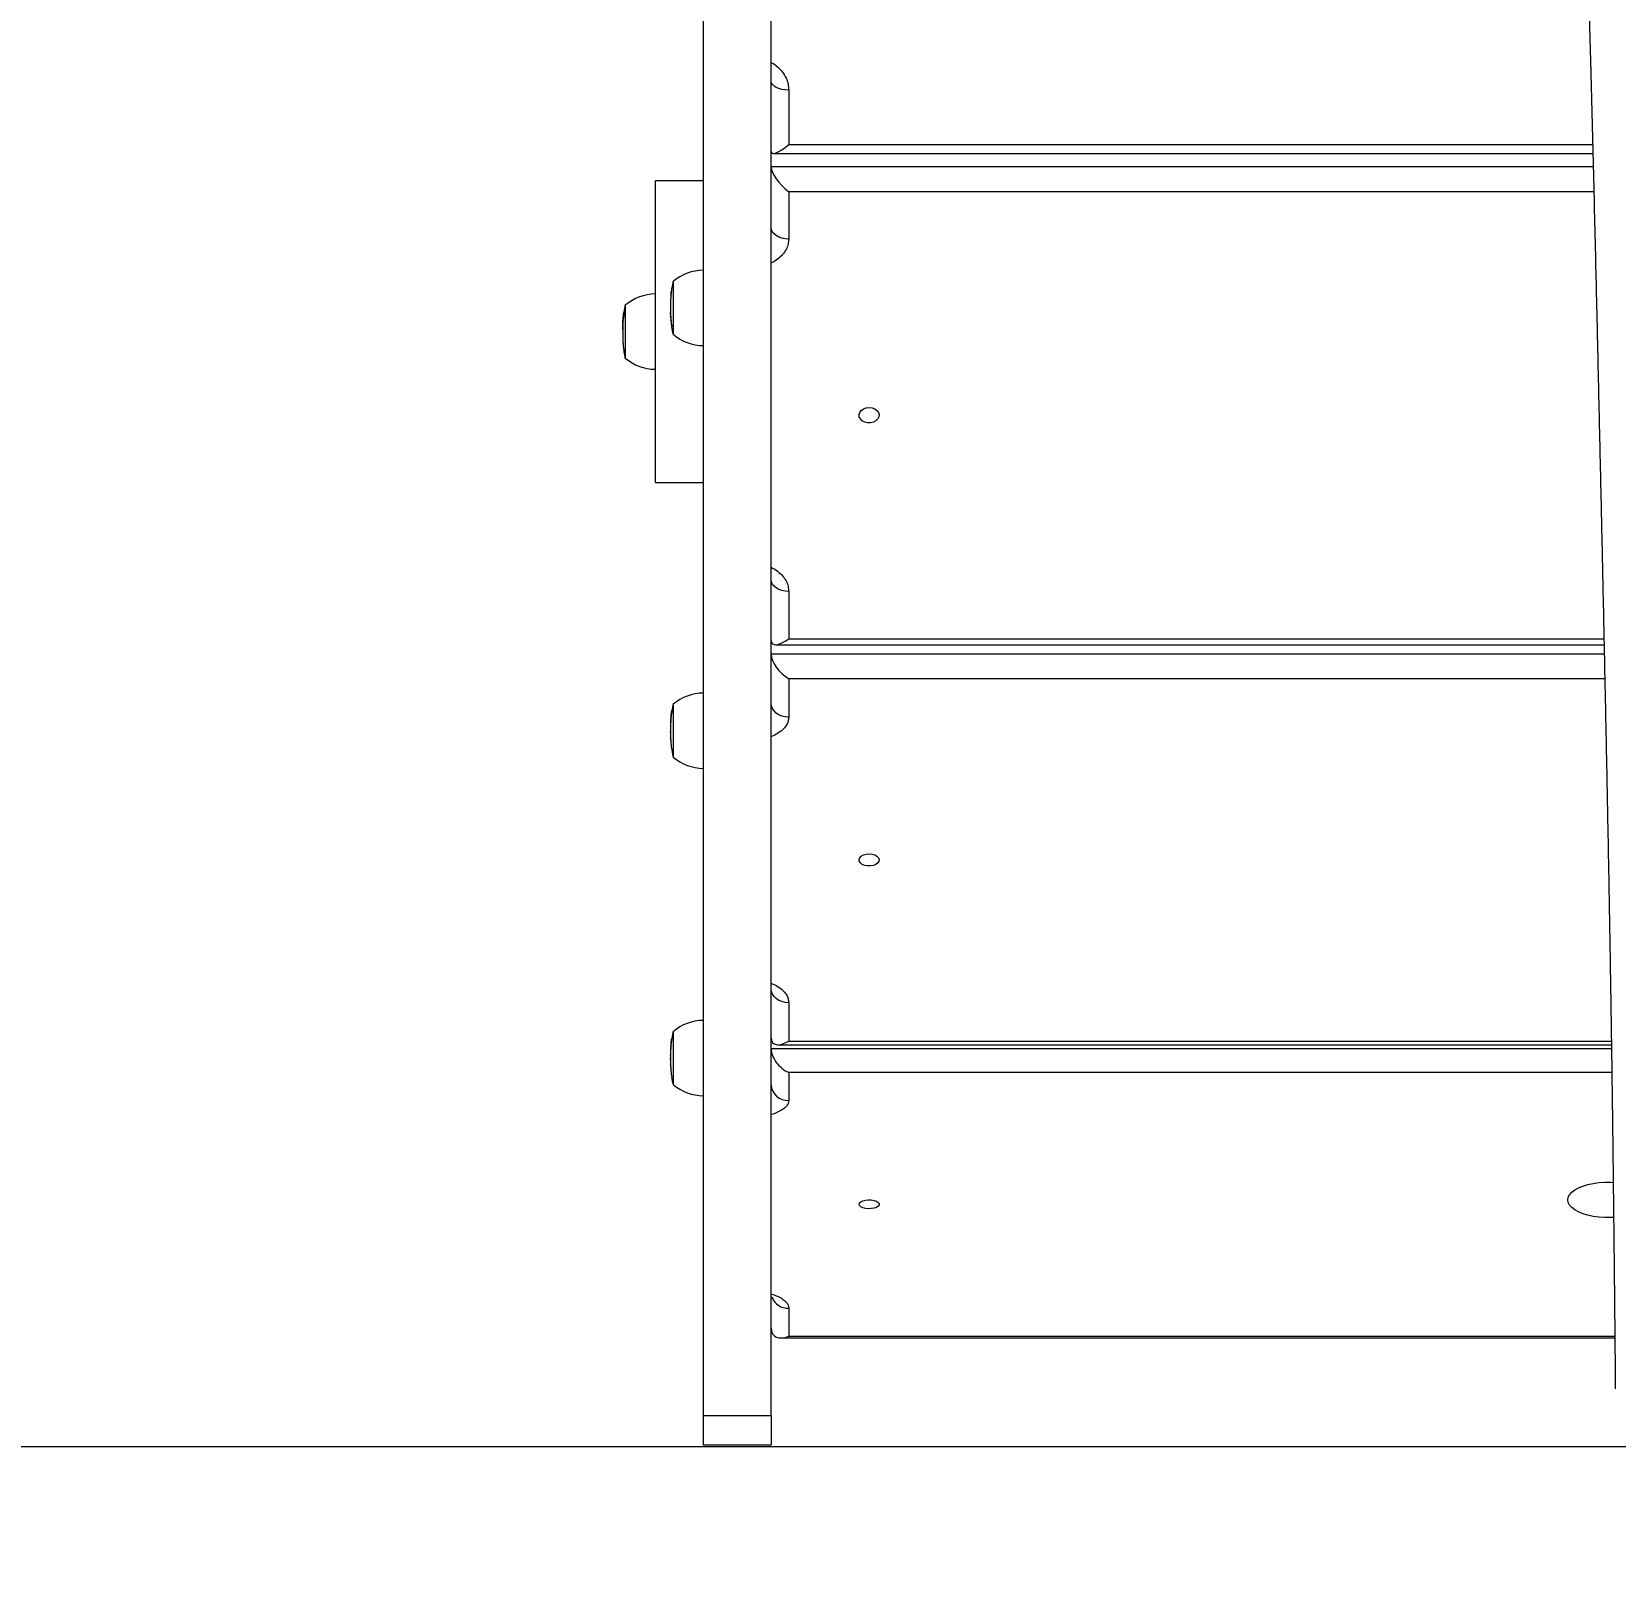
# Model space of a CAD drawing. Header units: millimetres. Extents: x -5431 to 4449, y -5103 to 3731.
# Drawn here: x 1847 to 2478, y -2326 to -1706 of the extents above; entities that cross this region are included whole.
import ezdxf

# ---------------------------------------------------------------- set-up
doc = ezdxf.new("R2010")
doc.units = ezdxf.units.MM
for name, color, linetype in [('DIKOM_ОБЪЕКТ', 7, 'Continuous'), ('DIKOM_РАЗМЕР_ЗОНА', 7, 'Continuous'), ('DIKOM_РАЗМЕР_ОБЪЕКТА', 7, 'Continuous')]:
    doc.layers.add(name, color=color, linetype=linetype)
doc.styles.add('style1', font='arial.ttf', dxfattribs={"width": 0.8})
doc.dimstyles.new('1-50', dxfattribs={"dimtxt": 300, "dimasz": 200, "dimexe": 100, "dimexo": 0, "dimgap": 100, "dimtad": 1, "dimtxsty": 'style1', "dimcen": 200, "dimclrd": 7, "dimclre": 7, "dimclrt": 7, "dimadec": 1, "dimazin": 2, "dimtfac": 1, "dimtmove": 0, "dimatfit": 2, "dimfxl": 0, "dimlwd": 25, "dimlwe": 18, "dimarcsym": 0})

# ---------------------------------------------------------------- blocks, each defined once
blk = doc.blocks.new('*D9')
at = {"layer": 'Defpoints', "color": 0, "transparency": 16777216}
for p in [(-2301.14, -310.64), (2948.86, -310.64), (2948.86, -3470.16)]:
    blk.add_point(p, dxfattribs=at)
at = {"layer": 'DIKOM_РАЗМЕР_ОБЪЕКТА', "color": 7, "lineweight": 18, "transparency": 16777216}
for p, q in [((-2301.14, -310.64), (-2301.14, -3570.16)), ((2948.86, -310.64), (2948.86, -3570.16))]:
    blk.add_line(p, q, dxfattribs=at)
at = {"layer": 'DIKOM_РАЗМЕР_ОБЪЕКТА', "color": 7, "lineweight": 25, "transparency": 16777216}
blk.add_line((-2101.14, -3470.16), (2748.86, -3470.16), dxfattribs=at)
at = {"layer": 'DIKOM_РАЗМЕР_ОБЪЕКТА', "color": 7, "transparency": 16777216}
for points in [[(-2101.14, -3436.83), (-2101.14, -3503.5), (-2301.14, -3470.16)], [(2748.86, -3436.83), (2748.86, -3503.5), (2948.86, -3470.16)]]:
    blk.add_solid(points, dxfattribs=at)
at = {"layer": 'DIKOM_РАЗМЕР_ОБЪЕКТА', "color": 7, "transparency": 16777216, "insert": (1517.74, -3216.99), "char_height": 300, "attachment_point": 5, "style": 'style1'}
blk.add_mtext('5250', dxfattribs=at)
blk = doc.blocks.new('*D10')
at = {"layer": 'Defpoints', "color": 0, "transparency": 16777216}
for p in [(-3301.14, 2230.48), (-72.64, 2230.48), (2787.86, -2269.52)]:
    blk.add_point(p, dxfattribs=at)
at = {"layer": 'DIKOM_РАЗМЕР_ОБЪЕКТА', "color": 7, "lineweight": 18, "transparency": 16777216}
for p, q in [((-72.64, 2230.48), (-3401.14, 2230.48)), ((2787.86, -2269.52), (-3401.14, -2269.52))]:
    blk.add_line(p, q, dxfattribs=at)
at = {"layer": 'DIKOM_РАЗМЕР_ОБЪЕКТА', "color": 7, "lineweight": 25, "transparency": 16777216}
blk.add_line((-3301.14, -2069.52), (-3301.14, 2030.48), dxfattribs=at)
at = {"layer": 'DIKOM_РАЗМЕР_ОБЪЕКТА', "color": 7, "transparency": 16777216}
for points in [[(-3334.47, 2030.48), (-3267.81, 2030.48), (-3301.14, 2230.48)], [(-3334.47, -2069.52), (-3267.81, -2069.52), (-3301.14, -2269.52)]]:
    blk.add_solid(points, dxfattribs=at)
at = {"layer": 'DIKOM_РАЗМЕР_ОБЪЕКТА', "color": 7, "transparency": 16777216, "insert": (-3554.31, -459.07), "char_height": 300, "attachment_point": 5, "rotation": 90, "style": 'style1'}
blk.add_mtext('4500', dxfattribs=at)
blk = doc.blocks.new('*D11')
at = {"layer": 'Defpoints', "color": 0, "transparency": 16777216}
for p in [(-4301.14, -282.06), (4448.86, -282.06), (4448.86, -5003.05)]:
    blk.add_point(p, dxfattribs=at)
at = {"layer": 'DIKOM_РАЗМЕР_ЗОНА', "color": 7, "lineweight": 18, "transparency": 16777216}
for p, q in [((-4301.14, -282.06), (-4301.14, -5103.05)), ((4448.86, -282.06), (4448.86, -5103.05))]:
    blk.add_line(p, q, dxfattribs=at)
at = {"layer": 'DIKOM_РАЗМЕР_ЗОНА', "color": 7, "lineweight": 25, "transparency": 16777216}
blk.add_line((-4101.14, -5003.05), (4248.86, -5003.05), dxfattribs=at)
at = {"layer": 'DIKOM_РАЗМЕР_ЗОНА', "color": 7, "transparency": 16777216}
for points in [[(-4101.14, -4969.72), (-4101.14, -5036.38), (-4301.14, -5003.05)], [(4248.86, -4969.72), (4248.86, -5036.38), (4448.86, -5003.05)]]:
    blk.add_solid(points, dxfattribs=at)
at = {"layer": 'DIKOM_РАЗМЕР_ЗОНА', "color": 7, "transparency": 16777216, "insert": (1526.36, -4749.88), "char_height": 300, "attachment_point": 5, "style": 'style1'}
blk.add_mtext('8750', dxfattribs=at)

msp = doc.modelspace()

# ---------------------------------------------------------------- linework, layer by layer
at = {"layer": 'DIKOM_ОБЪЕКТ', "color": 7, "linetype": 'Continuous', "lineweight": 15}
for p, q in [((2114.859, -1055.664), (2114.859, -2257.2)), ((2141.859, -2257.2), (2141.859, -1055.664)), ((2148.859, -1729.475), (2148.859, -1751.172)), ((2148.859, -1751.172), (2468.95, -1751.172)), ((2142.784, -1754.694), (2469.04, -1754.694)), ((2469.175, -1760.048), (2141.859, -1760.048)), ((2114.859, -1765.64), (2095.811, -1765.64)), ((2095.811, -1885.64), (2095.811, -1765.64)), ((2148.859, -1769.924), (2148.859, -1788.775)), ((2469.42, -1769.924), (2148.859, -1769.924)), ((2102.155, -1809.493), (2102.116, -1809.715)), ((2102.248, -1808.715), (2102.245, -1808.804)), ((2102.315, -1808.263), (2102.248, -1808.715)), ((2102.317, -1808.348), (2102.315, -1808.263)), ((2102.859, -1805.398), (2102.859, -1815.083)), ((2083.811, -1814.841), (2083.811, -1836.441)), ((2101.806, -1814.723), (2101.806, -1814.888)), ((2101.806, -1814.888), (2101.806, -1815.158)), ((2101.806, -1815.142), (2101.806, -1815.911)), ((2101.806, -1815.888), (2101.806, -1816.582)), ((2101.807, -1815.756), (2101.807, -1816.367)), ((2101.97, -1811.156), (2101.934, -1811.608)), ((2101.934, -1811.608), (2101.936, -1811.729)), ((2101.967, -1811.272), (2101.97, -1811.156)), ((2102.064, -1810.171), (2102.028, -1810.626)), ((2102.036, -1810.532), (2102.053, -1810.187)), ((2102.116, -1809.715), (2102.064, -1810.171)), ((2102.079, -1809.974), (2102.08, -1809.965)), ((2102.079, -1809.974), (2102.087, -1809.974)), ((2102.08, -1809.965), (2102.088, -1809.965)), ((2102.093, -1809.836), (2102.111, -1809.76)), ((2102.093, -1809.836), (2102.102, -1809.836)), ((2102.859, -1815.083), (2102.859, -1826.998)), ((2082.825, -1821.897), (2082.85, -1821.454)), ((2082.852, -1821.619), (2082.857, -1822.246)), ((2083.05, -1819.24), (2083.146, -1818.492)), ((2083.055, -1819.191), (2083.072, -1819.07)), ((2083.153, -1819.098), (2083.057, -1819.831)), ((2083.083, -1819.831), (2083.057, -1819.831)), ((2083.23, -1818.747), (2083.069, -1819.931)), ((2083.146, -1818.492), (2083.153, -1819.098)), ((2083.15, -1818.492), (2083.222, -1817.957)), ((2083.153, -1819.098), (2083.182, -1819.098)), ((2083.222, -1817.957), (2083.23, -1818.747)), ((2101.806, -1816.608), (2101.806, -1817.658)), ((2101.807, -1817.638), (2101.807, -1817.803)), ((2101.813, -1818.336), (2101.829, -1818.336)), ((2101.813, -1818.398), (2101.831, -1818.398)), ((2101.826, -1818.209), (2101.838, -1818.661)), ((2101.834, -1818.692), (2101.83, -1818.571)), ((2101.83, -1818.571), (2101.836, -1818.571)), ((2101.873, -1819.475), (2101.899, -1819.927)), ((2101.89, -1820.033), (2101.879, -1819.837)), ((2101.879, -1819.837), (2101.893, -1819.837)), ((2101.899, -1819.927), (2101.902, -1820.138)), ((2101.93, -1820.869), (2101.924, -1820.788)), ((2101.963, -1821.226), (2101.936, -1820.95)), ((2082.761, -1826.529), (2082.755, -1826.529)), ((2082.758, -1824.166), (2082.758, -1824.19)), ((2082.758, -1824.19), (2082.758, -1824.791)), ((2082.758, -1825.441), (2082.758, -1825.765)), ((2082.758, -1825.765), (2082.758, -1826.714)), ((2082.758, -1826.714), (2082.758, -1826.966)), ((2082.758, -1826.966), (2082.758, -1827.115)), ((2082.765, -1823.55), (2082.794, -1823.55)), ((2082.777, -1823.137), (2082.782, -1822.973)), ((2082.795, -1823.485), (2082.782, -1823.928)), ((2082.857, -1822.246), (2082.831, -1822.688)), ((2102.098, -1822.325), (2102.195, -1823.089)), ((2102.115, -1822.325), (2102.098, -1822.325)), ((2102.104, -1822.239), (2102.27, -1823.499)), ((2102.195, -1823.089), (2102.201, -1823.366)), ((2102.216, -1823.089), (2102.195, -1823.089)), ((2102.201, -1823.366), (2102.253, -1823.366)), ((2102.278, -1823.86), (2102.213, -1823.366)), ((2102.27, -1823.499), (2102.276, -1823.748)), ((2082.891, -1830.203), (2082.892, -1830.393)), ((2082.892, -1830.393), (2082.951, -1831.083)), ((2082.915, -1830.731), (2082.914, -1830.717)), ((2082.914, -1830.717), (2082.92, -1830.717)), ((2082.915, -1830.731), (2082.921, -1830.731)), ((2082.951, -1831.083), (2082.964, -1831.145)), ((2083.183, -1833.055), (2083.275, -1833.669)), ((2095.811, -1885.64), (2114.859, -1885.64)), ((2148.859, -1929.026), (2148.859, -1947.877)), ((2148.859, -1947.877), (2473.44, -1947.877)), ((2473.569, -1953.997), (2141.859, -1953.997)), ((2143.581, -1950.279), (2473.491, -1950.279)), ((2148.859, -1963.816), (2148.859, -1979.093)), ((2473.776, -1963.816), (2148.859, -1963.816)), ((2101.941, -1979.768), (2101.963, -1979.499)), ((2101.963, -1979.497), (2101.97, -1979.987)), ((2101.969, -1979.432), (2101.999, -1979.073)), ((2102.064, -1979.015), (2101.976, -1979.359)), ((2102.017, -1978.96), (2102.053, -1978.731)), ((2102.053, -1978.731), (2102.097, -1978.731)), ((2102.116, -1978.564), (2102.064, -1979.015)), ((2102.079, -1978.672), (2102.08, -1978.663)), ((2102.079, -1978.672), (2102.104, -1978.672)), ((2102.08, -1978.663), (2102.105, -1978.663)), ((2102.093, -1978.373), (2102.231, -1977.085)), ((2102.237, -1977.03), (2102.116, -1978.564)), ((2102.238, -1977.021), (2102.237, -1977.03)), ((2102.248, -1977.577), (2102.238, -1977.021)), ((2102.24, -1977.021), (2102.323, -1976.466)), ((2102.315, -1977.13), (2102.248, -1977.577)), ((2102.322, -1976.534), (2102.315, -1977.13)), ((2102.859, -1973.687), (2102.859, -1986.538)), ((2101.806, -1983.013), (2101.806, -1983.431)), ((2101.806, -1983.451), (2101.806, -1983.775)), ((2101.806, -1983.775), (2101.806, -1984.626)), ((2101.806, -1985.292), (2101.806, -1985.962)), ((2101.807, -1984.527), (2101.807, -1985.13)), ((2101.807, -1985.099), (2101.807, -1984.672)), ((2101.934, -1980.433), (2101.939, -1979.96)), ((2101.97, -1979.987), (2101.934, -1980.433)), ((2101.826, -1986.948), (2101.838, -1987.395)), ((2101.869, -1988.015), (2101.873, -1988.198)), ((2101.873, -1988.198), (2101.899, -1988.644)), ((2101.899, -1988.644), (2101.9, -1988.478)), ((2102.098, -1990.892), (2102.195, -1991.646)), ((2102.104, -1990.926), (2102.27, -1992.17)), ((2102.859, -1986.538), (2102.859, -1995.287)), ((2148.859, -2092.758), (2148.859, -2108.036)), ((2102.859, -2104.008), (2102.859, -2115.677)), ((2101.851, -2111.407), (2101.82, -2111.407)), ((2101.97, -2110.055), (2101.934, -2110.508)), ((2101.934, -2110.508), (2101.938, -2110.348)), ((2101.941, -2110.226), (2101.966, -2109.924)), ((2101.941, -2110.226), (2101.956, -2110.226)), ((2101.965, -2109.892), (2101.97, -2110.055)), ((2102.064, -2109.068), (2101.995, -2109.574)), ((2101.999, -2109.521), (2102.053, -2108.895)), ((2102.053, -2108.895), (2102.084, -2108.895)), ((2102.116, -2108.611), (2102.064, -2109.068)), ((2102.079, -2108.778), (2102.08, -2108.769)), ((2102.079, -2108.778), (2102.097, -2108.778)), ((2102.08, -2108.769), (2102.098, -2108.769)), ((2102.093, -2108.536), (2102.231, -2107.502)), ((2102.207, -2107.686), (2102.116, -2108.611)), ((2102.238, -2107.373), (2102.283, -2107.373)), ((2102.248, -2107.609), (2102.24, -2107.429)), ((2102.315, -2107.156), (2102.248, -2107.609)), ((2102.25, -2107.373), (2102.295, -2107.063)), ((2102.32, -2106.973), (2102.315, -2107.156)), ((2476.449, -2111.164), (2141.859, -2111.164)), ((2144.581, -2109.495), (2476.425, -2109.495)), ((2148.859, -2108.036), (2476.404, -2108.036)), ((2101.806, -2113.333), (2101.806, -2113.64)), ((2101.806, -2113.898), (2101.806, -2113.96)), ((2101.806, -2113.96), (2101.806, -2114.779)), ((2101.806, -2114.779), (2101.806, -2114.894)), ((2101.806, -2115.436), (2101.806, -2116.282)), ((2101.807, -2113.911), (2101.808, -2113.791)), ((2101.807, -2114.665), (2101.807, -2115.277)), ((2101.807, -2115.277), (2101.807, -2115.435)), ((2101.807, -2116.258), (2101.807, -2116.269)), ((2101.809, -2116.734), (2101.813, -2117.024)), ((2101.826, -2117.123), (2101.838, -2117.576)), ((2101.868, -2118.283), (2101.873, -2118.392)), ((2101.873, -2118.392), (2101.899, -2118.845)), ((2102.859, -2115.677), (2102.859, -2125.608)), ((2101.899, -2118.845), (2101.901, -2118.739)), ((2101.961, -2119.829), (2101.958, -2119.829)), ((2101.962, -2119.834), (2101.96, -2119.834)), ((2102.098, -2121.173), (2102.195, -2121.938)), ((2102.104, -2121.161), (2102.27, -2122.424)), ((2102.206, -2121.938), (2102.195, -2121.938)), ((2102.27, -2122.424), (2102.272, -2122.341)), ((2148.859, -2120.546), (2148.859, -2131.661)), ((2476.581, -2120.546), (2148.859, -2120.546)), ((2148.859, -2214.354), (2148.859, -2225.468)), ((2148.859, -2225.468), (2477.77, -2225.468)), ((2145.747, -2226.198), (2477.777, -2226.198)), ((2141.859, -2257.2), (2114.859, -2257.2)), ((2114.859, -2257.2), (2114.859, -2268.737)), ((2141.859, -2257.2), (2141.859, -2268.737)), ((2114.859, -2268.737), (2141.859, -2268.737))]:
    msp.add_line(p, q, dxfattribs=at)
at = {"layer": 'DIKOM_ОБЪЕКТ', "color": 7, "linetype": 'Continuous', "lineweight": 15, "flags": 128}
for points in [[(2148.859, -1729.475), (2147.493, -1729.408), (2146.18, -1729.21), (2144.97, -1728.889), (2143.909, -1728.456), (2143.039, -1727.929), (2142.392, -1727.328), (2141.994, -1726.676), (2141.859, -1725.997)], [(2148.859, -1788.775), (2147.493, -1788.687), (2146.18, -1788.425), (2144.97, -1788), (2143.909, -1787.428), (2143.039, -1786.732), (2142.392, -1785.937), (2141.994, -1785.074), (2141.859, -1784.177)], [(2082.91, -1830.669), (2082.91, -1830.679), (2082.911, -1830.689), (2082.912, -1830.699), (2082.913, -1830.709), (2082.914, -1830.719), (2082.915, -1830.729), (2082.916, -1830.739), (2082.916, -1830.749)], [(2180.859, -1855.885), (2182.038, -1856.018), (2183.112, -1856.409), (2183.987, -1857.02), (2184.583, -1857.799), (2184.848, -1858.675), (2184.759, -1859.572), (2184.323, -1860.409), (2183.58, -1861.112), (2182.595, -1861.618), (2181.455, -1861.883), (2180.263, -1861.883), (2179.124, -1861.618), (2178.139, -1861.112), (2177.395, -1860.409), (2176.959, -1859.572), (2176.87, -1858.675), (2177.136, -1857.799), (2177.732, -1857.02), (2178.606, -1856.409), (2179.68, -1856.018), (2180.859, -1855.885)], [(2148.859, -1929.026), (2147.493, -1928.938), (2146.18, -1928.676), (2144.97, -1928.251), (2143.909, -1927.679), (2143.039, -1926.983), (2142.392, -1926.188), (2141.994, -1925.325), (2141.859, -1924.428)], [(2148.859, -1979.093), (2147.493, -1978.987), (2146.18, -1978.672), (2144.97, -1978.16), (2143.909, -1977.47), (2143.039, -1976.631), (2142.392, -1975.673), (2141.994, -1974.633), (2141.859, -1973.552)], [(2180.859, -2033.481), (2182.038, -2033.59), (2183.112, -2033.906), (2183.987, -2034.402), (2184.583, -2035.033), (2184.848, -2035.743), (2184.759, -2036.47), (2184.323, -2037.148), (2183.58, -2037.718), (2182.595, -2038.128), (2181.455, -2038.343), (2180.263, -2038.343), (2179.124, -2038.128), (2178.139, -2037.718), (2177.395, -2037.148), (2176.959, -2036.47), (2176.87, -2035.743), (2177.136, -2035.033), (2177.732, -2034.402), (2178.606, -2033.906), (2179.68, -2033.59), (2180.859, -2033.481)], [(2148.859, -2092.758), (2147.493, -2092.652), (2146.18, -2092.336), (2144.97, -2091.824), (2143.909, -2091.135), (2143.039, -2090.296), (2142.392, -2089.338), (2141.994, -2088.298), (2141.859, -2087.217)], [(2477.313, -2178.249), (2476.146, -2178.307), (2473.774, -2178.307), (2471.428, -2178.15), (2469.161, -2177.839), (2467.023, -2177.381), (2465.063, -2176.787), (2463.324, -2176.07), (2461.845, -2175.245), (2460.659, -2174.332), (2459.792, -2173.35), (2459.264, -2172.322), (2459.087, -2171.27), (2459.264, -2170.218), (2459.792, -2169.19), (2460.659, -2168.208), (2461.845, -2167.295), (2463.324, -2166.47), (2465.063, -2165.753), (2467.023, -2165.159), (2469.161, -2164.701), (2471.428, -2164.39), (2473.774, -2164.233), (2476.146, -2164.233), (2477.16, -2164.281)], [(2176.859, -2173.007), (2177.037, -2172.483), (2177.554, -2172.005), (2178.365, -2171.617), (2179.398, -2171.352), (2180.56, -2171.234), (2181.749, -2171.273), (2182.859, -2171.467), (2183.791, -2171.798), (2184.463, -2172.236), (2184.815, -2172.742), (2184.815, -2173.272), (2184.463, -2173.779), (2183.791, -2174.217), (2182.859, -2174.547), (2181.749, -2174.741), (2180.56, -2174.781), (2179.398, -2174.663), (2178.365, -2174.398), (2177.554, -2174.009), (2177.037, -2173.531), (2176.859, -2173.007)]]:
    msp.add_lwpolyline(points, dxfattribs=at)
at = {"layer": 'DIKOM_ОБЪЕКТ', "color": 7, "linetype": 'Continuous', "lineweight": 15}
for centre, radius, start, end in [((2115.019, -1819.875), 18.677, 90.490933, 130.621157), ((2143.642, -1814.724), 41.836, 171.861901, 172.814776), ((2143.642, -1814.724), 41.836, 167.120378, 171.227839), ((2124.594, -1824.166), 41.836, 167.120378, 171.430588), ((2095.971, -1829.317), 18.677, 90.490933, 130.621157), ((2143.642, -1814.724), 41.836, 177.454957, 179.105753), ((2143.642, -1814.724), 41.836, 175.89476, 176.833651), ((2143.642, -1814.724), 41.836, 174.377936, 175.267529), ((2143.642, -1814.724), 41.836, 173.320996, 173.770984), ((2124.594, -1824.166), 41.836, 177.149366, 178.299762), ((2124.594, -1824.166), 41.836, 175.007246, 176.509509), ((2124.594, -1824.166), 41.836, 171.430588, 172.050741), ((2143.642, -1817.673), 41.836, 181.621759, 182.749126), ((2143.642, -1817.673), 41.836, 183.378013, 184.379766), ((2143.642, -1817.673), 41.836, 185.012654, 187.721688), ((2124.594, -1827.115), 41.836, 180, 182.586146), ((2143.642, -1817.673), 41.836, 188.355432, 192.879622), ((2115.019, -1812.522), 18.677, 229.378843, 269.509067), ((2124.594, -1827.115), 41.836, 183.193049, 184.233796), ((2124.594, -1827.115), 41.836, 185.529307, 187.995019), ((2124.594, -1827.115), 41.836, 188.99811, 192.879622), ((2095.971, -1821.964), 18.677, 229.378843, 269.509067), ((2115.019, -1988.164), 18.677, 90.490933, 130.621157), ((2143.642, -1983.013), 41.836, 174.990071, 175.181134), ((2143.642, -1983.013), 41.836, 172.228688, 174.440525), ((2143.642, -1983.013), 41.836, 167.120378, 171.087593), ((2143.642, -1983.013), 41.836, 177.398631, 180), ((2143.642, -1985.962), 41.836, 180, 181.034538), ((2143.642, -1983.013), 41.836, 175.815107, 176.774062), ((2143.642, -1985.962), 41.836, 181.668624, 182.811665), ((2143.642, -1985.962), 41.836, 183.447581, 184.767099), ((2143.642, -1985.962), 41.836, 185.811535, 187.023245), ((2143.642, -1985.962), 41.836, 188.70512, 192.879622), ((2115.019, -1980.81), 18.677, 229.378843, 269.509067), ((2143.642, -2113.333), 41.836, 167.120378, 171.249644), ((2115.019, -2118.484), 18.677, 90.490933, 130.621157), ((2143.642, -2113.333), 41.836, 177.364634, 180), ((2143.642, -2113.333), 41.836, 175.907203, 176.753542), ((2143.642, -2113.333), 41.836, 174.844431, 175.282036), ((2143.642, -2113.333), 41.836, 172.763064, 174.280212), ((2143.642, -2113.333), 41.836, 171.883892, 172.238136), ((2143.642, -2116.282), 41.836, 180, 180.616906), ((2143.642, -2116.282), 41.836, 181.613912, 182.739607), ((2143.642, -2116.282), 41.836, 183.366505, 184.426539), ((2143.642, -2116.282), 41.836, 185.028395, 187.700881), ((2143.642, -2116.282), 41.836, 188.333277, 192.879622), ((2115.019, -2111.131), 18.677, 229.378843, 269.509067), ((2148.513, -2125.004), 6.665, 183.322082, 272.973607), ((2148.594, -2207.475), 6.884, 202.506553, 272.203481)]:
    msp.add_arc(centre, radius, start, end, dxfattribs=at)
for centre, major_axis, ratio, start_param, end_param in [((2148.859, -1747.695), (6.765, 6.765), 0.2659519, 2.8816577, 4.452454), ((2148.859, -1765.326), (6.555, -6.555), 0.3744676, 3.4998965, 5.0706928), ((2148.859, -1943.279), (6.555, 6.555), 0.3744676, 2.7832888, 4.3540851), ((2148.859, -1958.275), (6.283, -6.283), 0.4913116, 3.5982654, 5.1690617), ((2148.859, -2102.495), (6.283, 6.283), 0.4913116, 2.6849199, 4.2557162), ((2148.859, -2114.276), (5.949, -5.949), 0.6200636, 3.6966343, 5.2674307), ((2148.859, -2219.198), (5.949, 5.949), 0.6200636, 2.586551, 4.1573473)]:
    msp.add_ellipse(centre, major_axis=major_axis, ratio=ratio, start_param=start_param, end_param=end_param, dxfattribs=at)
for points, knots in [([(2452.516, -1008.921), (2452.532, -1009.327), (2452.56, -1010.038), (2452.601, -1011.093), (2452.637, -1011.997), (2452.669, -1012.737), (2452.689, -1013.245), (2452.701, -1013.61), (2452.712, -1014.096), (2452.721, -1014.722), (2452.73, -1015.935), (2452.71, -1017.029), (2452.665, -1017.987), (2452.62, -1018.947), (2452.574, -1019.853), (2452.529, -1020.766), (2452.47, -1022.137), (2452.405, -1024.189), (2452.361, -1027.723), (2452.358, -1032.258), (2452.403, -1037.876), (2452.495, -1044.733), (2452.614, -1052.381), (2452.724, -1060.083), (2452.815, -1067.114), (2452.894, -1073.919), (2452.963, -1080.464), (2453.022, -1086.729), (2453.071, -1092.363), (2453.111, -1097.431), (2453.146, -1102.112), (2453.223, -1113.112), (2453.334, -1130.43), (2453.47, -1151.181), (2453.602, -1169.117), (2453.724, -1184.082), (2453.867, -1199.456), (2454.033, -1215.348), (2454.231, -1231.879), (2454.438, -1247.357), (2454.654, -1261.705), (2454.869, -1274.757), (2455.119, -1288.406), (2455.407, -1302.725), (2455.732, -1317.495), (2456.097, -1332.728), (2456.503, -1348.446), (2456.958, -1364.939), (2457.455, -1382.089), (2457.986, -1399.699), (2458.544, -1417.664), (2459.124, -1435.886), (2459.725, -1454.385), (2460.429, -1475.741), (2461.24, -1499.951), (2462.149, -1526.919), (2463.055, -1553.78), (2463.942, -1580.37), (2464.738, -1604.715), (2465.439, -1626.752), (2466.048, -1646.523), (2466.624, -1665.847), (2467.17, -1684.747), (2467.687, -1703.243), (2468.207, -1722.435), (2468.727, -1742.263), (2469.245, -1762.682), (2469.736, -1782.691), (2470.272, -1805.159), (2470.846, -1829.953), (2471.456, -1857.014), (2472.052, -1883.789), (2472.636, -1910.322), (2473.238, -1938.168), (2473.851, -1967.187), (2474.462, -1997.166), (2474.953, -2022.343), (2475.333, -2042.791), (2475.615, -2058.613), (2475.869, -2073.543), (2476.051, -2084.778), (2476.175, -2092.701), (2476.25, -2097.623), (2476.326, -2102.636), (2476.403, -2107.955), (2476.487, -2113.767), (2476.574, -2119.96), (2476.663, -2126.504), (2476.754, -2133.371), (2476.848, -2140.664), (2476.944, -2148.375), (2477.046, -2156.838), (2477.154, -2166.072), (2477.267, -2176.098), (2477.38, -2186.611), (2477.495, -2197.611), (2477.611, -2209.1), (2477.729, -2221.089), (2477.848, -2233.591), (2477.93, -2242.094), (2477.971, -2246.441)], [0, 0, 0, 0, 0.0006396, 0.0011191, 0.0016664, 0.0020574, 0.0022983, 0.0024562, 0.0026775, 0.0033362, 0.0041984, 0.006703, 0.0092865, 0.0118285, 0.0143272, 0.0167873, 0.019213, 0.0248228, 0.0303198, 0.0366905, 0.042832, 0.0487386, 0.0563127, 0.0635007, 0.0703044, 0.0767265, 0.0838753, 0.0904841, 0.0965517, 0.1020769, 0.1071213, 0.1121011, 0.1389565, 0.166112, 0.1823734, 0.198637, 0.214915, 0.2312228, 0.2475874, 0.2640312, 0.2754914, 0.2869416, 0.2983611, 0.3097359, 0.3210638, 0.3316866, 0.3422956, 0.3529178, 0.3635729, 0.3742677, 0.3848109, 0.3953866, 0.4059818, 0.4165785, 0.4316884, 0.4467578, 0.4617758, 0.4767318, 0.4916234, 0.503378, 0.5151214, 0.5268735, 0.5386485, 0.5504538, 0.5622824, 0.5762543, 0.5902583, 0.6042881, 0.6183399, 0.6384453, 0.6585419, 0.6785773, 0.6985661, 0.7185213, 0.7421899, 0.7658288, 0.7894555, 0.8033151, 0.8167335, 0.8296568, 0.8420913, 0.8466089, 0.8510589, 0.8554959, 0.8603686, 0.865777, 0.8717218, 0.877819, 0.8843949, 0.8914502, 0.8989859, 0.907003, 0.91652, 0.9266388, 0.93736, 0.9486841, 0.9606111, 0.9731405, 0.9862708, 1, 1, 1, 1]), ([(2497.767, -2246.199), (2497.73, -2242.277), (2497.657, -2234.619), (2497.549, -2223.389), (2497.445, -2212.679), (2497.343, -2202.479), (2497.244, -2192.782), (2497.147, -2183.589), (2497.055, -2175.119), (2496.968, -2167.352), (2496.886, -2160.269), (2496.808, -2153.627), (2496.732, -2147.434), (2496.661, -2141.695), (2496.537, -2131.937), (2496.346, -2117.692), (2496.065, -2098.287), (2495.738, -2077.428), (2495.357, -2055.072), (2494.926, -2031.352), (2494.458, -2006.958), (2493.958, -1981.978), (2493.419, -1955.976), (2492.845, -1928.998), (2492.238, -1901.087), (2491.613, -1872.826), (2490.977, -1844.329), (2490.317, -1815.406), (2489.716, -1789.89), (2489.18, -1767.939), (2488.727, -1749.817), (2488.249, -1731.348), (2487.747, -1712.502), (2487.218, -1693.247), (2486.657, -1673.549), (2486.064, -1653.376), (2485.43, -1632.582), (2484.754, -1611.123), (2484.038, -1589.058), (2483.296, -1566.642), (2482.536, -1543.973), (2481.77, -1521.285), (2481.009, -1498.677), (2480.257, -1476.246), (2479.522, -1453.978), (2478.866, -1433.765), (2478.29, -1415.636), (2477.791, -1399.57), (2477.317, -1383.874), (2476.872, -1368.612), (2476.458, -1353.85), (2476.08, -1339.654), (2475.741, -1326.092), (2475.439, -1313.125), (2475.17, -1300.713), (2474.932, -1288.813), (2474.72, -1277.383), (2474.501, -1264.542), (2474.285, -1250.517), (2474.079, -1235.449), (2473.899, -1220.925), (2473.743, -1206.907), (2473.609, -1193.326), (2473.492, -1180.204), (2473.391, -1167.59), (2473.31, -1156.501), (2473.243, -1146.808), (2473.187, -1138.391), (2473.142, -1131.493), (2473.105, -1125.859), (2473.075, -1121.256), (2473.042, -1116.163), (2473.005, -1110.574), (2472.964, -1104.587), (2472.917, -1098.182), (2472.863, -1091.335), (2472.797, -1083.879), (2472.716, -1075.739), (2472.613, -1066.807), (2472.505, -1058.515), (2472.424, -1053.067), (2472.394, -1051.044)], [0, 0, 0, 0, 0.01311359, 0.02560373, 0.03746873, 0.04870773, 0.05932025, 0.06930644, 0.07866657, 0.08669732, 0.09420331, 0.10118525, 0.10764386, 0.11358007, 0.11899584, 0.13770765, 0.15675156, 0.17613091, 0.19717644, 0.21822804, 0.23928438, 0.26035779, 0.28144, 0.30381772, 0.32622629, 0.3486981, 0.37123352, 0.39378461, 0.41634161, 0.42961862, 0.44287283, 0.45609784, 0.46928887, 0.48244626, 0.4955757, 0.50868722, 0.5217944, 0.53513853, 0.54850576, 0.5619149, 0.57537079, 0.58887005, 0.60216819, 0.61549889, 0.62885067, 0.64219036, 0.65226927, 0.66231707, 0.67232988, 0.68230835, 0.69225906, 0.70219555, 0.71213774, 0.72210295, 0.73209723, 0.74212454, 0.7521833, 0.76226678, 0.77741264, 0.79253835, 0.80760767, 0.8226286, 0.83761471, 0.85256518, 0.86718505, 0.88135131, 0.89163667, 0.90167457, 0.9114717, 0.91640169, 0.92191114, 0.92800104, 0.93467253, 0.94192565, 0.94932901, 0.95725107, 0.96569012, 0.97464477, 0.98411524, 0.9941046, 1, 1, 1, 1]), ([(2141.859, -1718.485), (2141.929, -1718.516), (2142.917, -1718.952), (2144.52, -1720.236), (2146.497, -1722.277), (2147.874, -1724.621), (2148.711, -1727.045), (2148.811, -1728.681), (2148.859, -1729.475)], [0, 0, 0, 0, 0.0155348, 0.2203599, 0.4251884, 0.6257556, 0.8183285, 1, 1, 1, 1]), ([(2148.859, -1788.775), (2148.811, -1789.465), (2148.711, -1790.886), (2147.874, -1792.992), (2146.497, -1795.028), (2144.521, -1796.803), (2142.916, -1797.916), (2141.929, -1798.296), (2141.859, -1798.323)], [0, 0, 0, 0, 0.18168635, 0.37424654, 0.5748104, 0.77963895, 0.98445687, 1, 1, 1, 1]), ([(2101.82, -1813.908), (2101.816, -1814.081), (2101.81, -1814.383), (2101.806, -1814.758), (2101.806, -1814.976), (2101.807, -1815.041), (2101.807, -1815.054)], [0, 0, 0, 0, 0.376741, 0.6548671, 0.9321898, 1, 1, 1, 1]), ([(2101.807, -1815.756), (2101.807, -1815.83), (2101.806, -1815.916), (2101.807, -1816.002), (2101.807, -1816.013)], [0, 0, 0, 0, 0.8662784, 1, 1, 1, 1]), ([(2101.826, -1813.861), (2101.822, -1814.046), (2101.814, -1814.417), (2101.807, -1814.876), (2101.807, -1815.079), (2101.807, -1815.148)], [0, 0, 0, 0, 0.39518109, 0.79475998, 1, 1, 1, 1]), ([(2101.849, -1812.865), (2101.848, -1812.866), (2101.848, -1812.869), (2101.842, -1813.042), (2101.834, -1813.314), (2101.826, -1813.626), (2101.821, -1813.828), (2101.82, -1813.908)], [0, 0, 0, 0, 0.1391729, 0.3788162, 0.618978, 0.8503756, 1, 1, 1, 1]), ([(2101.872, -1812.411), (2101.871, -1812.412), (2101.87, -1812.416), (2101.862, -1812.647), (2101.849, -1813.028), (2101.836, -1813.468), (2101.829, -1813.753), (2101.826, -1813.861)], [0, 0, 0, 0, 0.1202586, 0.3671674, 0.6141018, 0.8541194, 1, 1, 1, 1]), ([(2102.053, -1810.187), (2102.056, -1810.165), (2102.06, -1810.123), (2102.069, -1810.05), (2102.075, -1810.003), (2102.079, -1809.974)], [0, 0, 0, 0, 0.2835177, 0.5670383, 1, 1, 1, 1]), ([(2102.08, -1809.965), (2102.082, -1809.944), (2102.084, -1809.913), (2102.089, -1809.87), (2102.092, -1809.847), (2102.093, -1809.836)], [0, 0, 0, 0, 0.4999675, 0.7499674, 1, 1, 1, 1]), ([(2082.831, -1822.688), (2082.824, -1822.629), (2082.796, -1822.365), (2082.812, -1822.102), (2082.825, -1821.897)], [0, 0, 0, 0, 0.2249638, 1, 1, 1, 1]), ([(2083.069, -1819.931), (2083.042, -1820.164), (2083, -1820.53), (2082.948, -1820.936), (2082.912, -1821.173), (2082.882, -1821.303), (2082.878, -1821.23), (2082.875, -1821.19)], [0, 0, 0, 0, 0.2554198, 0.4006831, 0.5458696, 0.7494884, 1, 1, 1, 1]), ([(2082.875, -1821.19), (2082.878, -1821.1), (2082.881, -1820.963), (2082.912, -1820.581), (2082.935, -1820.317), (2082.951, -1820.158), (2082.955, -1820.118)], [0, 0, 0, 0, 0.4876708, 0.733665, 0.9325788, 1, 1, 1, 1]), ([(2082.912, -1820.75), (2082.913, -1820.691), (2082.914, -1820.602), (2082.934, -1820.345), (2082.957, -1820.091), (2082.992, -1819.746), (2083.024, -1819.453), (2083.046, -1819.276), (2083.05, -1819.24)], [0, 0, 0, 0, 0.3060773, 0.4616007, 0.5884146, 0.7437422, 0.9477346, 1, 1, 1, 1]), ([(2083.057, -1819.831), (2083.039, -1819.989), (2083.01, -1820.241), (2082.972, -1820.543), (2082.944, -1820.728), (2082.926, -1820.823), (2082.923, -1820.803), (2082.922, -1820.798)], [0, 0, 0, 0, 0.3051044, 0.4871008, 0.6703858, 0.9146534, 1, 1, 1, 1]), ([(2101.807, -1816.367), (2101.807, -1816.44), (2101.806, -1816.518), (2101.806, -1816.597), (2101.806, -1816.602)], [0, 0, 0, 0, 0.9342171, 1, 1, 1, 1]), ([(2101.807, -1817.803), (2101.807, -1817.874), (2101.808, -1818.051), (2101.811, -1818.229), (2101.813, -1818.336)], [0, 0, 0, 0, 0.3953379, 1, 1, 1, 1]), ([(2101.813, -1818.398), (2101.811, -1818.301), (2101.809, -1818.193), (2101.809, -1818.084), (2101.809, -1818.071)], [0, 0, 0, 0, 0.8844941, 1, 1, 1, 1]), ([(2101.813, -1818.336), (2101.814, -1818.321), (2101.816, -1818.278), (2101.822, -1818.236), (2101.826, -1818.209)], [0, 0, 0, 0, 0.3631605, 1, 1, 1, 1]), ([(2101.83, -1818.571), (2101.827, -1818.551), (2101.816, -1818.493), (2101.814, -1818.436), (2101.813, -1818.398)], [0, 0, 0, 0, 0.3439058, 1, 1, 1, 1]), ([(2101.838, -1818.661), (2101.835, -1818.683), (2101.823, -1818.748), (2101.828, -1818.814), (2101.832, -1818.858)], [0, 0, 0, 0, 0.3262153, 1, 1, 1, 1]), ([(2101.879, -1819.837), (2101.873, -1819.809), (2101.844, -1819.689), (2101.86, -1819.568), (2101.873, -1819.475)], [0, 0, 0, 0, 0.22497137, 1, 1, 1, 1]), ([(2101.932, -1820.818), (2101.933, -1820.818), (2101.936, -1820.817), (2101.96, -1820.992), (2101.991, -1821.24), (2102.037, -1821.655), (2102.077, -1822.007), (2102.104, -1822.239)], [0, 0, 0, 0, 0.188827, 0.3827331, 0.539441, 0.6957939, 1, 1, 1, 1]), ([(2101.967, -1821.329), (2101.965, -1821.298), (2101.961, -1821.258), (2101.96, -1821.244), (2101.96, -1821.241)], [0, 0, 0, 0, 0.7649361, 1, 1, 1, 1]), ([(2101.966, -1821.249), (2101.966, -1821.246), (2101.968, -1821.239), (2101.983, -1821.342), (2102.005, -1821.518), (2102.04, -1821.816), (2102.073, -1822.108), (2102.094, -1822.288), (2102.098, -1822.325)], [0, 0, 0, 0, 0.1529835, 0.3428949, 0.4977027, 0.687283, 0.936294, 1, 1, 1, 1]), ([(2082.765, -1823.55), (2082.763, -1823.677), (2082.756, -1824.312), (2082.757, -1825.02), (2082.76, -1825.601), (2082.761, -1825.674)], [0, 0, 0, 0, 0.1793911, 0.8969529, 1, 1, 1, 1]), ([(2082.759, -1824.942), (2082.759, -1824.9), (2082.758, -1824.69), (2082.759, -1824.415), (2082.759, -1824.182), (2082.759, -1824.118)], [0, 0, 0, 0, 0.1528106, 0.7640683, 1, 1, 1, 1]), ([(2082.759, -1824.516), (2082.759, -1824.594), (2082.759, -1824.982), (2082.758, -1825.48), (2082.758, -1825.996), (2082.76, -1826.202), (2082.76, -1826.297)], [0, 0, 0, 0, 0.130708, 0.6537404, 0.8397344, 1, 1, 1, 1]), ([(2082.759, -1826.808), (2082.759, -1826.84), (2082.758, -1826.92), (2082.759, -1827.192), (2082.763, -1827.547), (2082.769, -1827.866), (2082.774, -1828.05), (2082.775, -1828.105)], [0, 0, 0, 0, 0.1548348, 0.3953871, 0.6355183, 0.8915599, 1, 1, 1, 1]), ([(2082.759, -1824.118), (2082.759, -1824.025), (2082.76, -1823.791), (2082.763, -1823.556), (2082.765, -1823.415)], [0, 0, 0, 0, 0.3954001, 1, 1, 1, 1]), ([(2082.759, -1826.71), (2082.759, -1826.851), (2082.76, -1827.13), (2082.77, -1827.668), (2082.778, -1828.018), (2082.782, -1828.193)], [0, 0, 0, 0, 0.3348644, 0.6665556, 1, 1, 1, 1]), ([(2082.761, -1825.674), (2082.76, -1825.803), (2082.76, -1826.011), (2082.76, -1826.219), (2082.76, -1826.297)], [0, 0, 0, 0, 0.6237069, 1, 1, 1, 1]), ([(2082.765, -1823.415), (2082.766, -1823.381), (2082.767, -1823.289), (2082.773, -1823.196), (2082.777, -1823.137)], [0, 0, 0, 0, 0.3631645, 1, 1, 1, 1]), ([(2082.782, -1823.928), (2082.778, -1823.885), (2082.768, -1823.758), (2082.766, -1823.632), (2082.765, -1823.55)], [0, 0, 0, 0, 0.3439168, 1, 1, 1, 1]), ([(2082.781, -1822.925), (2082.778, -1823.082), (2082.774, -1823.269), (2082.793, -1823.456), (2082.795, -1823.485)], [0, 0, 0, 0, 0.8425986, 1, 1, 1, 1]), ([(2082.775, -1828.105), (2082.779, -1828.275), (2082.787, -1828.568), (2082.796, -1828.859), (2082.801, -1829.017), (2082.802, -1829.017), (2082.802, -1829.017)], [0, 0, 0, 0, 0.3296419, 0.5699179, 0.8099534, 1, 1, 1, 1]), ([(2082.782, -1828.193), (2082.788, -1828.381), (2082.799, -1828.76), (2082.813, -1829.173), (2082.822, -1829.41), (2082.823, -1829.437), (2082.824, -1829.447)], [0, 0, 0, 0, 0.2939687, 0.5913223, 0.8481878, 1, 1, 1, 1]), ([(2141.859, -1919.478), (2141.929, -1919.505), (2142.916, -1919.884), (2144.52, -1920.999), (2146.497, -1922.773), (2147.874, -1924.809), (2148.711, -1926.915), (2148.811, -1928.336), (2148.859, -1929.026)], [0, 0, 0, 0, 0.0155375, 0.2203653, 0.4251959, 0.6257617, 0.8183237, 1, 1, 1, 1]), ([(2102.053, -1978.731), (2102.056, -1978.724), (2102.06, -1978.711), (2102.069, -1978.689), (2102.075, -1978.679), (2102.079, -1978.672)], [0, 0, 0, 0, 0.283523, 0.5670143, 1, 1, 1, 1]), ([(2102.08, -1978.663), (2102.082, -1978.615), (2102.084, -1978.544), (2102.089, -1978.446), (2102.092, -1978.397), (2102.093, -1978.373)], [0, 0, 0, 0, 0.4998953, 0.7499179, 1, 1, 1, 1]), ([(2148.859, -1979.093), (2148.811, -1979.652), (2148.711, -1980.804), (2147.874, -1982.511), (2146.497, -1984.161), (2144.52, -1985.599), (2142.916, -1986.501), (2141.929, -1986.81), (2141.859, -1986.832)], [0, 0, 0, 0, 0.1816788, 0.3742384, 0.5748109, 0.7796387, 0.9844593, 1, 1, 1, 1]), ([(2101.82, -1982.597), (2101.816, -1982.763), (2101.81, -1983.051), (2101.806, -1983.356), (2101.807, -1983.538), (2101.808, -1983.563), (2101.809, -1983.575)], [0, 0, 0, 0, 0.3121239, 0.5423844, 0.7720991, 1, 1, 1, 1]), ([(2101.807, -1984.527), (2101.807, -1984.575), (2101.806, -1984.63), (2101.807, -1984.686), (2101.807, -1984.695)], [0, 0, 0, 0, 0.8458034, 1, 1, 1, 1]), ([(2101.807, -1985.13), (2101.807, -1985.176), (2101.806, -1985.224), (2101.806, -1985.273), (2101.806, -1985.276)], [0, 0, 0, 0, 0.93654413, 1, 1, 1, 1]), ([(2101.826, -1982.669), (2101.822, -1982.848), (2101.814, -1983.207), (2101.807, -1983.6), (2101.807, -1983.74), (2101.807, -1983.789)], [0, 0, 0, 0, 0.3901809, 0.7844564, 1, 1, 1, 1]), ([(2101.851, -1981.128), (2101.85, -1981.19), (2101.849, -1981.288), (2101.842, -1981.631), (2101.834, -1981.976), (2101.826, -1982.314), (2101.821, -1982.517), (2101.82, -1982.597)], [0, 0, 0, 0, 0.3320619, 0.5180275, 0.7043249, 0.8839596, 1, 1, 1, 1]), ([(2101.874, -1980.682), (2101.874, -1980.752), (2101.873, -1980.873), (2101.862, -1981.311), (2101.849, -1981.799), (2101.836, -1982.277), (2101.829, -1982.562), (2101.826, -1982.669)], [0, 0, 0, 0, 0.2842831, 0.4851742, 0.6860964, 0.881338, 1, 1, 1, 1]), ([(2101.85, -1981.112), (2101.851, -1981.101), (2101.851, -1981.075), (2101.851, -1981.108), (2101.851, -1981.128)], [0, 0, 0, 0, 0.4150926, 1, 1, 1, 1]), ([(2101.858, -1981.088), (2101.859, -1981.054), (2101.865, -1980.888), (2101.87, -1980.716), (2101.875, -1980.607), (2101.875, -1980.657), (2101.874, -1980.682)], [0, 0, 0, 0, 0.07599676, 0.37448813, 0.69340051, 1, 1, 1, 1]), ([(2101.813, -1986.715), (2101.814, -1986.743), (2101.816, -1986.821), (2101.822, -1986.899), (2101.826, -1986.948)], [0, 0, 0, 0, 0.3631408, 1, 1, 1, 1]), ([(2101.838, -1987.395), (2101.834, -1987.355), (2101.825, -1987.267), (2101.829, -1987.178), (2101.831, -1987.129)], [0, 0, 0, 0, 0.4449918, 1, 1, 1, 1]), ([(2101.952, -1989.439), (2101.955, -1989.483), (2101.965, -1989.6), (2101.991, -1989.875), (2102.037, -1990.339), (2102.077, -1990.692), (2102.104, -1990.926)], [0, 0, 0, 0, 0.1322696, 0.3527206, 0.5723761, 1, 1, 1, 1]), ([(2101.98, -1989.754), (2101.982, -1989.775), (2101.987, -1989.845), (2102.006, -1990.044), (2102.04, -1990.381), (2102.073, -1990.677), (2102.094, -1990.856), (2102.098, -1990.892)], [0, 0, 0, 0, 0.0892422, 0.3037845, 0.5664016, 0.9116295, 1, 1, 1, 1]), ([(2141.859, -2085.02), (2141.929, -2085.042), (2142.916, -2085.35), (2144.52, -2086.253), (2146.497, -2087.69), (2147.874, -2089.341), (2148.711, -2091.047), (2148.811, -2092.199), (2148.859, -2092.758)], [0, 0, 0, 0, 0.01554069, 0.22036778, 0.42518965, 0.62576243, 0.81832089, 1, 1, 1, 1]), ([(2101.851, -2111.41), (2101.85, -2111.447), (2101.849, -2111.505), (2101.842, -2111.806), (2101.834, -2112.13), (2101.826, -2112.461), (2101.821, -2112.665), (2101.82, -2112.746)], [0, 0, 0, 0, 0.33209016, 0.518044, 0.70430317, 0.88399029, 1, 1, 1, 1]), ([(2101.874, -2110.957), (2101.874, -2110.999), (2101.873, -2111.071), (2101.862, -2111.454), (2101.849, -2111.909), (2101.836, -2112.377), (2101.829, -2112.665), (2101.826, -2112.774)], [0, 0, 0, 0, 0.2842676, 0.4851199, 0.6860417, 0.8813013, 1, 1, 1, 1]), ([(2101.851, -2111.407), (2101.851, -2111.407), (2101.851, -2111.386), (2101.851, -2111.398), (2101.851, -2111.41)], [0, 0, 0, 0, 0.0191083, 1, 1, 1, 1]), ([(2101.862, -2111.407), (2101.865, -2111.304), (2101.871, -2111.087), (2101.873, -2111.014), (2101.874, -2110.975)], [0, 0, 0, 0, 0.4722413, 1, 1, 1, 1]), ([(2102.053, -2108.895), (2102.056, -2108.883), (2102.06, -2108.859), (2102.069, -2108.817), (2102.075, -2108.792), (2102.079, -2108.778)], [0, 0, 0, 0, 0.2835717, 0.5669851, 1, 1, 1, 1]), ([(2102.08, -2108.769), (2102.082, -2108.731), (2102.084, -2108.673), (2102.089, -2108.595), (2102.092, -2108.556), (2102.093, -2108.536)], [0, 0, 0, 0, 0.4999138, 0.7499306, 1, 1, 1, 1]), ([(2101.82, -2112.746), (2101.816, -2112.916), (2101.81, -2113.213), (2101.806, -2113.547), (2101.806, -2113.735), (2101.808, -2113.778), (2101.808, -2113.791)], [0, 0, 0, 0, 0.3555482, 0.6179508, 0.8796114, 1, 1, 1, 1]), ([(2101.807, -2114.665), (2101.807, -2114.723), (2101.806, -2114.791), (2101.807, -2114.859), (2101.807, -2114.869)], [0, 0, 0, 0, 0.8534556, 1, 1, 1, 1]), ([(2101.826, -2112.774), (2101.822, -2112.957), (2101.814, -2113.324), (2101.807, -2113.749), (2101.807, -2113.916), (2101.807, -2113.975)], [0, 0, 0, 0, 0.3895934, 0.7834331, 1, 1, 1, 1]), ([(2101.807, -2115.334), (2101.807, -2115.214), (2101.807, -2115.067), (2101.807, -2114.92), (2101.807, -2114.893)], [0, 0, 0, 0, 0.81432798, 1, 1, 1, 1]), ([(2101.813, -2117.024), (2101.814, -2117.036), (2101.816, -2117.069), (2101.822, -2117.102), (2101.826, -2117.123)], [0, 0, 0, 0, 0.3631741, 1, 1, 1, 1]), ([(2101.838, -2117.576), (2101.834, -2117.559), (2101.825, -2117.521), (2101.829, -2117.483), (2101.831, -2117.462)], [0, 0, 0, 0, 0.4381922, 1, 1, 1, 1]), ([(2101.933, -2119.512), (2101.934, -2119.535), (2101.937, -2119.586), (2101.96, -2119.818), (2101.99, -2120.117), (2102.037, -2120.571), (2102.077, -2120.926), (2102.104, -2121.161)], [0, 0, 0, 0, 0.1629928, 0.3630677, 0.5248126, 0.686056, 1, 1, 1, 1]), ([(2101.962, -2119.832), (2101.961, -2119.83), (2101.96, -2119.826), (2101.96, -2119.831), (2101.96, -2119.834)], [0, 0, 0, 0, 0.3468647, 1, 1, 1, 1]), ([(2101.96, -2119.834), (2101.961, -2119.861), (2101.962, -2119.902), (2101.983, -2120.107), (2102.005, -2120.33), (2102.04, -2120.658), (2102.073, -2120.955), (2102.094, -2121.136), (2102.098, -2121.173)], [0, 0, 0, 0, 0.3060904, 0.4616777, 0.5885149, 0.7437889, 0.9477598, 1, 1, 1, 1]), ([(2148.859, -2131.661), (2148.811, -2132.068), (2148.711, -2132.906), (2147.874, -2134.147), (2146.497, -2135.348), (2144.52, -2136.394), (2142.916, -2137.051), (2141.929, -2137.275), (2141.859, -2137.29)], [0, 0, 0, 0, 0.1816811, 0.3742422, 0.5748094, 0.7796374, 0.9844615, 1, 1, 1, 1]), ([(2141.859, -2208.724), (2141.929, -2208.74), (2142.917, -2208.963), (2144.52, -2209.622), (2146.497, -2210.667), (2147.874, -2211.867), (2148.711, -2213.109), (2148.811, -2213.947), (2148.859, -2214.354)], [0, 0, 0, 0, 0.0155338, 0.220366, 0.42519, 0.6257586, 0.8183176, 1, 1, 1, 1]), ([(2141.859, -2209.876), (2141.873, -2209.882), (2142.09, -2209.978), (2142.344, -2210.134), (2142.596, -2210.304), (2142.608, -2210.318), (2142.613, -2210.324)], [0, 0, 0, 0, 0.02380454, 0.37522417, 0.71889403, 1, 1, 1, 1])]:
    msp.add_open_spline(points, degree=3, knots=knots, dxfattribs=at)

# ---------------------------------------------------------------- dimensions: what is measured, and where the dimension line sits
at = {"layer": 'DIKOM_РАЗМЕР_ЗОНА'}
dim = msp.add_linear_dim(base=(4448.859, -5003.051), p1=(-4301.141, -282.063), p2=(4448.859, -282.063), dimstyle='1-50', dxfattribs=at)
dim.commit()
dim.dimension.update_dxf_attribs({"geometry": '*D11', "text_midpoint": (1526.359, -5003.051), "dimtype": 160})
at = {"layer": 'DIKOM_РАЗМЕР_ОБЪЕКТА'}
dim = msp.add_linear_dim(base=(-3301.141, 2230.479), p1=(2787.859, -2269.521), p2=(-72.635, 2230.479), angle=90, dimstyle='1-50', dxfattribs=at)
dim.commit()
dim.dimension.update_dxf_attribs({"geometry": '*D10', "text_midpoint": (-3301.141, -459.066), "dimtype": 160})
dim = msp.add_linear_dim(base=(2948.859, -3470.164), p1=(-2301.141, -310.639), p2=(2948.859, -310.639), dimstyle='1-50', dxfattribs=at)
dim.commit()
dim.dimension.update_dxf_attribs({"geometry": '*D9', "text_midpoint": (1517.735, -3470.164), "dimtype": 160})

doc.saveas('drawing.dxf')
